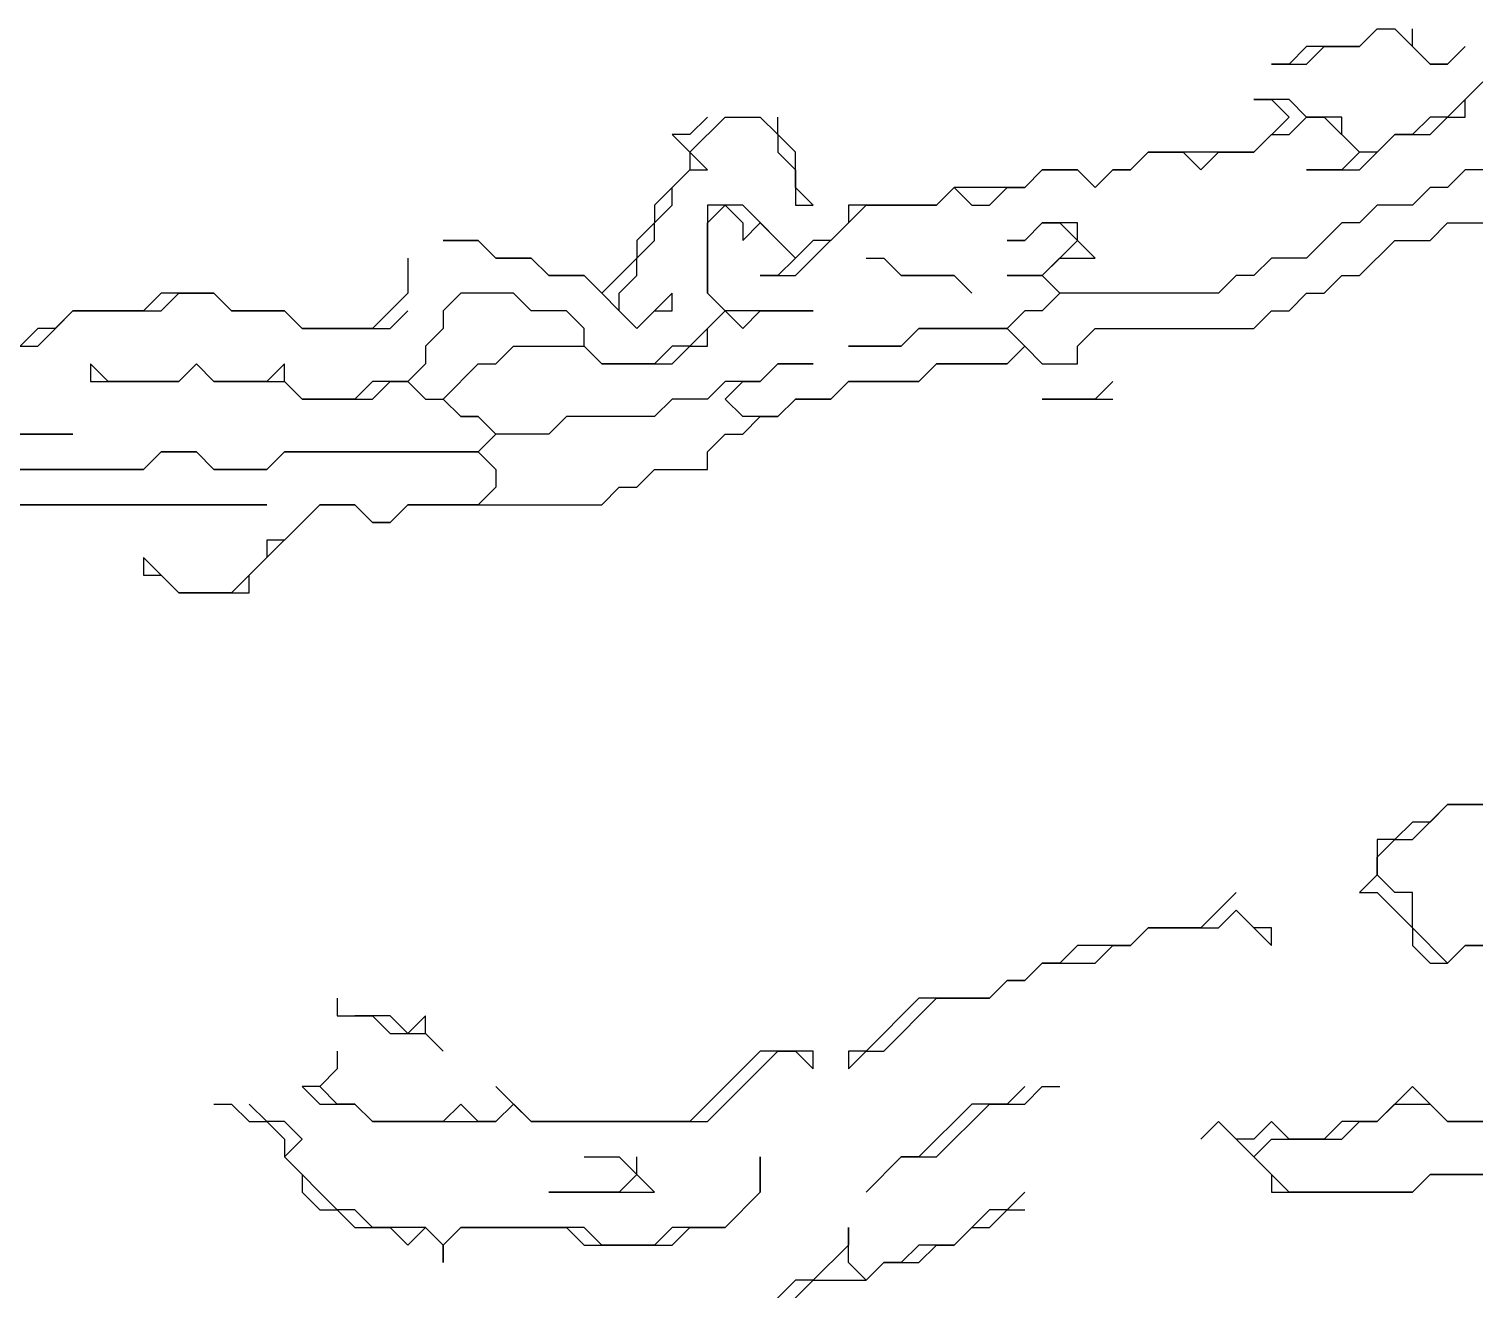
# Model space of a CAD drawing. Header units: metres. Extents: x 76363 to 76886, y 81203 to 81673.
# Drawn here: x 76758.8 to 76791.6, y 81379.6 to 81408.2 of the extents above; entities that cross this region are included whole.
import ezdxf

# ---------------------------------------------------------------- set-up
doc = ezdxf.new("R2010")
doc.units = ezdxf.units.M

msp = doc.modelspace()

# ---------------------------------------------------------------- linework, layer by layer
for points in [[(76789.4, 81408.2, 219.25), (76789, 81407.8, 219.235), (76787.8, 81407.8, 219.16), (76787.4, 81407.4, 219.22), (76787, 81407.4, 219.26), (76787.8, 81407.4, 219.15), (76788.2, 81407.8, 219.195), (76789, 81407.8, 219.235), (76789.4, 81408.2, 219.25), (76789.8, 81408.2, 219.25), (76790.6, 81407.4, 219.29), (76791, 81407.4, 219.285), (76791.4, 81407.8, 219.225), (76791, 81407.4, 219.285), (76790.6, 81407.4, 219.29), (76790.2, 81407.8, 219.23), (76790.2, 81408.2, 219.24)], [(76791.8, 81407, 219.42), (76791, 81406.2, 219.62), (76790.6, 81406.2, 219.62), (76790.2, 81405.8, 219.68), (76789.8, 81405.8, 219.75), (76789.4, 81405.4, 219.82), (76789, 81405.4, 219.89), (76788.6, 81405.8, 219.715), (76788.6, 81406.2, 219.62), (76787.8, 81406.2, 219.47), (76787.4, 81406.6, 219.34), (76786.6, 81406.6, 219.27), (76787, 81406.6, 219.34), (76787.4, 81406.2, 219.395), (76786.6, 81405.4, 219.37), (76784.2, 81405.4, 219.3), (76783.8, 81405, 219.245), (76783.4, 81405, 219.245), (76783, 81404.6, 219.27), (76782.6, 81405, 219.28), (76781.8, 81405, 219.29), (76781.4, 81404.6, 219.265), (76779.8, 81404.6, 219.2), (76779.4, 81404.2, 219.185), (76777.4, 81404.2, 219.27), (76777.4, 81403.8, 219.287), (76777, 81403.4, 219.31), (76776.6, 81403.4, 219.39), (76776.2, 81403, 219.59), (76775, 81404.2, 219.66), (76774.2, 81404.2, 219.52), (76774.2, 81402.2, 219.88), (76774.6, 81401.8, 219.94), (76773.8, 81401, 219.945), (76773.4, 81401, 219.83), (76773, 81400.6, 219.88), (76771.8, 81400.6, 219.585), (76771.4, 81401, 219.415), (76771.4, 81401.4, 219.32), (76771, 81401.8, 219.183), (76770.2, 81401.8, 219.317), (76769.8, 81402.2, 219.36), (76768.6, 81402.2, 219.617), (76768.2, 81401.8, 219.735), (76768.2, 81401.4, 219.767), (76767.8, 81401, 219.585), (76767.8, 81400.6, 219.755), (76767.4, 81400.2, 219.625), (76766.6, 81400.2, 219.66), (76766.2, 81399.8, 219.803), (76765, 81399.8, 219.92), (76764.6, 81400.2, 219.635), (76764.6, 81400.6, 219.47), (76764.2, 81400.2, 219.595), (76763, 81400.2, 219.715), (76762.6, 81400.6, 219.54), (76762.2, 81400.2, 219.73), (76760.6, 81400.2, 219.76), (76760.2, 81400.6, 219.7), (76760.2, 81400.2, 219.76), (76762.2, 81400.2, 219.73), (76762.6, 81400.6, 219.54), (76763, 81400.2, 219.715), (76764.6, 81400.2, 219.635), (76765, 81399.8, 219.92), (76766.6, 81399.8, 219.8), (76767, 81400.2, 219.66), (76767.4, 81400.2, 219.625), (76767.8, 81399.8, 219.95), (76768.2, 81399.8, 219.94), (76768.6, 81399.4, 220.01), (76769, 81399.4, 220.04), (76769.4, 81399, 220.255), (76769, 81398.6, 220.395), (76764.6, 81398.6, 220.52), (76764.2, 81398.2, 220.683), (76763, 81398.2, 220.887), (76762.6, 81398.6, 220.83), (76761.8, 81398.6, 220.755), (76761.4, 81398.2, 220.953), (76758.2, 81398.2, 220.828)], [(76793.4, 81405, 220.63), (76791.4, 81405, 220.46), (76791, 81404.6, 220.655), (76790.6, 81404.6, 220.575), (76790.2, 81404.2, 220.605), (76789.4, 81404.2, 220.488), (76789, 81403.8, 220.667), (76788.6, 81403.8, 220.555), (76787.8, 81403, 220.787), (76787, 81403, 220.71), (76786.6, 81402.6, 220.735), (76786.2, 81402.6, 220.66), (76785.8, 81402.2, 220.857), (76782.2, 81402.2, 220.425), (76781.8, 81402.6, 220.1), (76782.2, 81403, 220.09), (76783, 81403, 219.96), (76782.6, 81403.4, 219.885), (76782.6, 81403.8, 219.65), (76781.8, 81403.8, 219.805), (76781.4, 81403.4, 219.832), (76781, 81403.4, 219.675), (76781.4, 81403.4, 219.832), (76781.8, 81403.8, 219.805), (76782.2, 81403.8, 219.805), (76782.6, 81403.4, 219.885), (76781.8, 81402.6, 220.1), (76781, 81402.6, 219.95), (76781.8, 81402.6, 220.1), (76782.2, 81402.2, 220.425), (76781.8, 81401.8, 220.538), (76781.4, 81401.8, 220.45), (76781, 81401.4, 220.667), (76779, 81401.4, 220.558), (76778.6, 81401, 220.73), (76777.4, 81401, 220.607), (76778.6, 81401, 220.73), (76779, 81401.4, 220.558), (76781, 81401.4, 220.667), (76781.4, 81401, 220.977), (76781, 81400.6, 220.933), (76779.4, 81400.6, 220.94), (76779, 81400.2, 221), (76777.4, 81400.2, 221.165), (76777, 81399.8, 221.243), (76776.2, 81399.8, 221.22), (76775.8, 81399.4, 221.13), (76775, 81399.4, 220.9), (76774.6, 81399.8, 220.64), (76775, 81400.2, 220.63), (76775.4, 81400.2, 220.887), (76775.8, 81400.6, 220.705), (76776.6, 81400.6, 220.897), (76775.8, 81400.6, 220.705), (76775.4, 81400.2, 220.887), (76774.6, 81400.2, 220.56), (76774.2, 81399.8, 220.57), (76773.4, 81399.8, 220.24), (76773, 81399.4, 220.46), (76771, 81399.4, 220.105), (76770.6, 81399, 220.36), (76769.4, 81399, 220.255), (76769, 81399.4, 220.04), (76768.6, 81399.4, 220.01), (76768.2, 81399.8, 219.94), (76769, 81400.6, 219.59), (76769.4, 81400.6, 219.475), (76769.8, 81401, 219.39), (76771.4, 81401, 219.415), (76771.8, 81400.6, 219.585), (76773.4, 81400.6, 219.913), (76773.8, 81401, 219.945), (76774.2, 81401, 220.05), (76774.2, 81401.4, 219.96), (76774.6, 81401.8, 219.94), (76775, 81401.4, 220.035), (76775.4, 81401.8, 220), (76776.6, 81401.8, 220.03), (76774.6, 81401.8, 219.94), (76774.2, 81402.2, 219.88), (76774.2, 81403.8, 219.76), (76774.6, 81404.2, 219.695), (76775, 81403.8, 219.76), (76775, 81403.4, 219.775), (76775.4, 81403.8, 219.675), (76776.2, 81403, 219.59), (76775.8, 81402.6, 219.66), (76775.4, 81402.6, 219.7), (76776.2, 81402.6, 219.66), (76777.8, 81404.2, 219.265), (76779.4, 81404.2, 219.185), (76779.8, 81404.6, 219.2), (76780.2, 81404.2, 219.177), (76780.6, 81404.2, 219.18), (76781, 81404.6, 219.275), (76781.4, 81404.6, 219.265), (76781.8, 81405, 219.29), (76782.6, 81405, 219.28), (76783, 81404.6, 219.27), (76783.4, 81405, 219.245), (76783.8, 81405, 219.245), (76784.2, 81405.4, 219.3), (76785, 81405.4, 219.21), (76785.4, 81405, 219.2), (76785.8, 81405.4, 219.263), (76786.6, 81405.4, 219.37), (76787, 81405.8, 219.42), (76787.4, 81405.8, 219.37), (76787.8, 81406.2, 219.47), (76788.2, 81406.2, 219.55), (76789, 81405.4, 219.89), (76788.6, 81405, 220.03), (76787.8, 81405, 219.73), (76789, 81405, 219.995), (76789.8, 81405.8, 219.75), (76790.6, 81405.8, 219.71), (76791, 81406.2, 219.62), (76791.4, 81406.2, 219.61), (76791.4, 81406.6, 219.47), (76791.8, 81407, 219.42)], [(76774.2, 81406.2, 219.21), (76773.8, 81405.8, 219.2), (76773.4, 81405.8, 219.235), (76773.8, 81405.4, 219.22), (76773.8, 81405, 219.31), (76773, 81404.2, 219.28), (76773, 81403.8, 219.27), (76772.6, 81403.4, 219.175), (76772.6, 81403, 219.23), (76771.8, 81402.2, 219.045), (76771.4, 81402.6, 219.063), (76770.6, 81402.6, 219.14), (76770.2, 81403, 219.085), (76769.4, 81403, 219.09), (76769, 81403.4, 219.105), (76768.2, 81403.4, 219.11), (76769, 81403.4, 219.105), (76769.4, 81403, 219.09), (76770.2, 81403, 219.085), (76770.6, 81402.6, 219.14), (76771.4, 81402.6, 219.063), (76772.6, 81401.4, 219.493), (76773, 81401.8, 219.555), (76773.4, 81401.8, 219.67), (76773.4, 81402.2, 219.535), (76772.6, 81401.4, 219.493), (76772.2, 81401.8, 219.14), (76772.2, 81402.2, 219.125), (76772.6, 81402.6, 219.22), (76772.6, 81403, 219.23), (76773, 81403.4, 219.285), (76773, 81403.8, 219.27), (76773.4, 81404.2, 219.28), (76773.4, 81404.6, 219.375), (76773.8, 81405, 219.31), (76774.2, 81405, 219.367), (76773.8, 81405.4, 219.22), (76774.6, 81406.2, 219.21), (76775.4, 81406.2, 219.245), (76775.8, 81405.8, 219.23), (76775.8, 81405.4, 219.285), (76776.2, 81405, 219.31), (76776.2, 81404.2, 219.32), (76776.6, 81404.2, 219.31), (76776.2, 81404.6, 219.325), (76776.2, 81405.4, 219.24), (76775.8, 81405.8, 219.23), (76775.8, 81406.2, 219.233)], [(76758.2, 81398.2, 220.828), (76761.4, 81398.2, 220.953), (76761.8, 81398.6, 220.755), (76762.6, 81398.6, 220.83), (76763, 81398.2, 220.887), (76764.2, 81398.2, 220.683), (76764.6, 81398.6, 220.52), (76769, 81398.6, 220.395), (76769.4, 81398.2, 220.6), (76769.4, 81397.8, 220.54), (76769, 81397.4, 220.58), (76767.4, 81397.4, 220.76), (76767, 81397, 220.75), (76766.6, 81397, 220.83), (76766.2, 81397.4, 221.08), (76765.4, 81397.4, 221.035), (76764.6, 81396.6, 220.755), (76764.2, 81396.6, 220.665), (76764.2, 81396.2, 220.53), (76763.4, 81395.4, 219.88), (76762.2, 81395.4, 219.965), (76761.4, 81396.2, 220.385), (76761.4, 81395.8, 220.1), (76761.8, 81395.8, 220.22), (76762.2, 81395.4, 219.965), (76763.8, 81395.4, 219.943), (76763.8, 81395.8, 220.205), (76765.4, 81397.4, 221.035), (76766.2, 81397.4, 221.08), (76766.6, 81397, 220.83), (76767, 81397, 220.75), (76767.4, 81397.4, 220.76), (76771.8, 81397.4, 220.543), (76772.2, 81397.8, 220.46), (76772.6, 81397.8, 220.46), (76773, 81398.2, 220.48), (76774.2, 81398.2, 220.54), (76774.2, 81398.6, 220.795), (76774.6, 81399, 220.89), (76775, 81399, 220.88), (76775.4, 81399.4, 220.995), (76775.8, 81399.4, 221.13), (76776.2, 81399.8, 221.22), (76777, 81399.8, 221.243), (76777.4, 81400.2, 221.165), (76779, 81400.2, 221), (76779.4, 81400.6, 220.94), (76781, 81400.6, 220.933), (76781.4, 81401, 220.977), (76781.8, 81400.6, 220.8), (76782.6, 81400.6, 220.593), (76782.6, 81401, 220.79), (76783, 81401.4, 220.93), (76786.6, 81401.4, 221.127), (76787, 81401.8, 221.12), (76787.4, 81401.8, 221.04), (76787.8, 81402.2, 221.06), (76788.2, 81402.2, 221.06), (76788.6, 81402.6, 220.967), (76789, 81402.6, 220.917), (76789.8, 81403.4, 220.95), (76790.6, 81403.4, 221.025), (76791, 81403.8, 220.96), (76792.6, 81403.8, 220.995)], [(76767.4, 81403, 219.297), (76767.4, 81402.2, 219.37), (76766.6, 81401.4, 219.26), (76765, 81401.4, 219.18), (76764.6, 81401.8, 219.203), (76763.4, 81401.8, 219.29), (76763, 81402.2, 219.3), (76761.8, 81402.2, 219.39), (76761.4, 81401.8, 219.37), (76759.8, 81401.8, 219.38), (76759.4, 81401.4, 219.36), (76759, 81401.4, 219.43), (76758.6, 81401, 219.47)], [(76777.8, 81403, 219.595), (76778.2, 81403, 219.59), (76778.6, 81402.6, 219.73), (76779.8, 81402.6, 219.773), (76780.2, 81402.2, 220.015), (76779.8, 81402.6, 219.773), (76778.6, 81402.6, 219.73), (76778.2, 81403, 219.59)], [(76758.2, 81401, 219.58), (76759, 81401, 219.42), (76759.8, 81401.8, 219.38), (76761.8, 81401.8, 219.368), (76762.2, 81402.2, 219.35), (76763, 81402.2, 219.3), (76763.4, 81401.8, 219.29), (76764.6, 81401.8, 219.203), (76765, 81401.4, 219.18), (76767, 81401.4, 219.26), (76767.4, 81401.8, 219.353)], [(76783.4, 81400.2, 220.507), (76783, 81399.8, 220.12), (76781.8, 81399.8, 220.36), (76783.4, 81399.8, 220.148)], [(76758.2, 81399, 220.48), (76759.8, 81399, 220.33), (76757.8, 81399, 220.56)], [(76758.2, 81397.4, 221.4), (76764.2, 81397.4, 220.93), (76758.2, 81397.4, 221.4)], [(76792.2, 81390.6, 211.517), (76791, 81390.6, 211.57), (76790.6, 81390.2, 211.44), (76790.2, 81390.2, 211.6), (76789.8, 81389.8, 211.257), (76789.4, 81389.8, 211.438), (76789.4, 81389, 210.97), (76789, 81388.6, 210.72), (76789.4, 81388.6, 210.765), (76790.2, 81387.8, 210.8), (76790.2, 81387.4, 210.745), (76790.6, 81387, 210.725), (76791, 81387, 210.81), (76791.4, 81387.4, 210.89), (76791.8, 81387.4, 210.89)], [(76791.8, 81387.4, 210.89), (76791.4, 81387.4, 210.89), (76791, 81387, 210.81), (76790.2, 81387.8, 210.8), (76790.2, 81388.6, 210.9), (76789.8, 81388.6, 210.835), (76789.4, 81389, 210.97), (76789.4, 81389.4, 211.18), (76789.8, 81389.8, 211.257), (76790.2, 81389.8, 211.283), (76791, 81390.6, 211.57), (76792.2, 81390.6, 211.517)], [(76786.2, 81388.6, 210.913), (76785.4, 81387.8, 210.523), (76784.2, 81387.8, 210.71), (76783.8, 81387.4, 210.4), (76782.6, 81387.4, 210.925), (76782.2, 81387, 210.795), (76781.8, 81387, 210.777), (76781.4, 81386.6, 210.47), (76781, 81386.6, 210.4), (76780.6, 81386.2, 209.92), (76779, 81386.2, 210.653), (76777.8, 81385, 210.084), (76777.4, 81385, 210.22), (76777.4, 81384.6, 209.873), (76777.8, 81385, 210.084), (76778.2, 81385, 209.837), (76779.4, 81386.2, 210.4), (76780.6, 81386.2, 209.92), (76781, 81386.6, 210.4), (76781.4, 81386.6, 210.47), (76781.8, 81387, 210.777), (76783, 81387, 210.39), (76783.4, 81387.4, 210.673), (76783.8, 81387.4, 210.4), (76784.2, 81387.8, 210.71), (76785.8, 81387.8, 210.39), (76786.2, 81388.2, 210.663), (76787, 81387.4, 209.377), (76787, 81387.8, 209.723), (76786.6, 81387.8, 210.01), (76786.2, 81388.2, 210.663)], [(76765.8, 81386.2, 212.46), (76765.8, 81385.8, 212.21), (76766.6, 81385.8, 212.17), (76767, 81385.4, 212.04), (76767.8, 81385.4, 211.957), (76768.2, 81385, 211.59), (76767.8, 81385.4, 211.957), (76767.8, 81385.8, 212.17), (76767.4, 81385.4, 212.03), (76767, 81385.8, 212.13), (76766.2, 81385.8, 212.17)], [(76765.8, 81385, 211.437), (76765.8, 81384.6, 211.042), (76765.4, 81384.2, 210.53), (76765, 81384.2, 210.535), (76765.4, 81383.8, 210.287), (76766.2, 81383.8, 210.555), (76766.6, 81383.4, 210.377), (76769.4, 81383.4, 210.362), (76769.8, 81383.8, 210.73), (76770.2, 81383.4, 210.41), (76774.2, 81383.4, 209.78), (76775.8, 81385, 210.42), (76776.2, 81385, 210.42), (76776.6, 81384.6, 209.96), (76776.6, 81385, 210.377), (76775.4, 81385, 210.575), (76773.8, 81383.4, 210.05), (76770.2, 81383.4, 210.41), (76769.4, 81384.2, 210.953), (76769.8, 81383.8, 210.73), (76769.4, 81383.4, 210.362), (76769, 81383.4, 210.3), (76768.6, 81383.8, 210.58), (76768.2, 81383.4, 210.393), (76766.6, 81383.4, 210.377), (76766.2, 81383.8, 210.555), (76765.8, 81383.8, 210.478), (76765.4, 81384.2, 210.53), (76765.8, 81384.6, 211.042)], [(76781.4, 81384.2, 206.728), (76781, 81383.8, 206.29), (76780.2, 81383.8, 206.88), (76779, 81382.6, 206.128), (76778.6, 81382.6, 206.323), (76777.8, 81381.8, 205.404), (76778.6, 81382.6, 206.323), (76779.4, 81382.6, 205.807), (76780.6, 81383.8, 206.597), (76781.4, 81383.8, 206.09), (76781.8, 81384.2, 206.588), (76782.2, 81384.2, 206.4)], [(76792.6, 81383.4, 206.117), (76791, 81383.4, 206.695), (76790.2, 81384.2, 208), (76789.4, 81383.4, 206.997), (76788.6, 81383.4, 206.395), (76788.2, 81383, 205.803), (76787.4, 81383, 205.506), (76787, 81383.4, 205.527), (76786.6, 81383, 204.863), (76786.2, 81383, 204.74), (76785.8, 81383.4, 205.14), (76785.4, 81383, 204.793), (76785.8, 81383.4, 205.14), (76787, 81382.2, 204.318), (76787, 81381.8, 203.904), (76790.2, 81381.8, 202.86), (76790.6, 81382.2, 203.615), (76792.6, 81382.2, 203.284)], [(76763, 81383.8, 210.03), (76763.4, 81383.8, 209.99), (76763.8, 81383.4, 209.42), (76764.2, 81383.4, 209.373), (76764.6, 81383, 208.9), (76764.6, 81382.6, 208.497), (76765, 81382.2, 208.302), (76765, 81381.8, 207.92), (76765.4, 81381.4, 207.42), (76765.8, 81381.4, 207.562), (76766.2, 81381, 207.047), (76767, 81381, 207.208), (76767.4, 81380.6, 206.617), (76767.8, 81381, 207.227), (76768.2, 81380.6, 206.138), (76768.2, 81380.2, 205.627), (76768.2, 81380.6, 206.138), (76768.6, 81381, 206.934), (76771, 81381, 206.89), (76771.4, 81380.6, 205.987), (76773.4, 81380.6, 205.695), (76773.8, 81381, 206.217), (76774.6, 81381, 205.906), (76775.4, 81381.8, 206.54), (76775.4, 81382.6, 207.651), (76775.4, 81381.8, 206.54), (76774.6, 81381, 205.906), (76773.4, 81381, 206.506), (76773, 81380.6, 205.816), (76771.8, 81380.6, 206.127), (76771.4, 81381, 207), (76768.6, 81381, 206.934), (76768.2, 81380.6, 206.138), (76767.8, 81381, 207.227), (76766.6, 81381, 207.237), (76766.2, 81381.4, 207.67), (76765.8, 81381.4, 207.562), (76764.6, 81382.6, 208.497), (76765, 81383, 209.26), (76764.6, 81383.4, 209.377), (76764.2, 81383.4, 209.373), (76763.8, 81383.8, 209.93)], [(76792.6, 81382.2, 203.284), (76790.6, 81382.2, 203.615), (76790.2, 81381.8, 202.86), (76787.4, 81381.8, 203.8), (76786.6, 81382.6, 204.49), (76787, 81383, 205.2), (76788.6, 81383, 205.91), (76789, 81383.4, 206.71), (76789.4, 81383.4, 206.997), (76789.8, 81383.8, 207.52), (76790.6, 81383.8, 207.412), (76791, 81383.4, 206.695), (76792.6, 81383.4, 206.117)], [(76771.4, 81382.6, 209.32), (76772.2, 81382.6, 209.597), (76772.6, 81382.2, 208.83), (76772.2, 81381.8, 208.53), (76770.6, 81381.8, 208.072), (76773, 81381.8, 208.136), (76772.6, 81382.2, 208.83), (76772.6, 81382.6, 209.626)], [(76781.4, 81381.8, 204.32), (76781, 81381.4, 204.103), (76780.6, 81381.4, 204.132), (76779.8, 81380.6, 203.55), (76779, 81380.6, 203.7), (76778.6, 81380.2, 203.372), (76778.2, 81380.2, 203.595), (76777.8, 81379.8, 203.17), (76777.4, 81380.2, 203.69), (76777.4, 81381, 204.59), (76777.4, 81380.6, 204.05), (76776.6, 81379.8, 203.474), (76776.2, 81379.8, 203.74), (76775.4, 81379, 203.301)], [(76775.8, 81379, 203.061), (76776.6, 81379.8, 203.474), (76777.8, 81379.8, 203.17), (76778.2, 81380.2, 203.595), (76779, 81380.2, 203.317), (76779.4, 81380.6, 203.528), (76779.8, 81380.6, 203.55), (76780.2, 81381, 203.83), (76780.6, 81381, 203.67), (76781, 81381.4, 204.103), (76781.4, 81381.4, 203.96)]]:
    msp.add_polyline3d(points)

doc.saveas('drawing.dxf')
